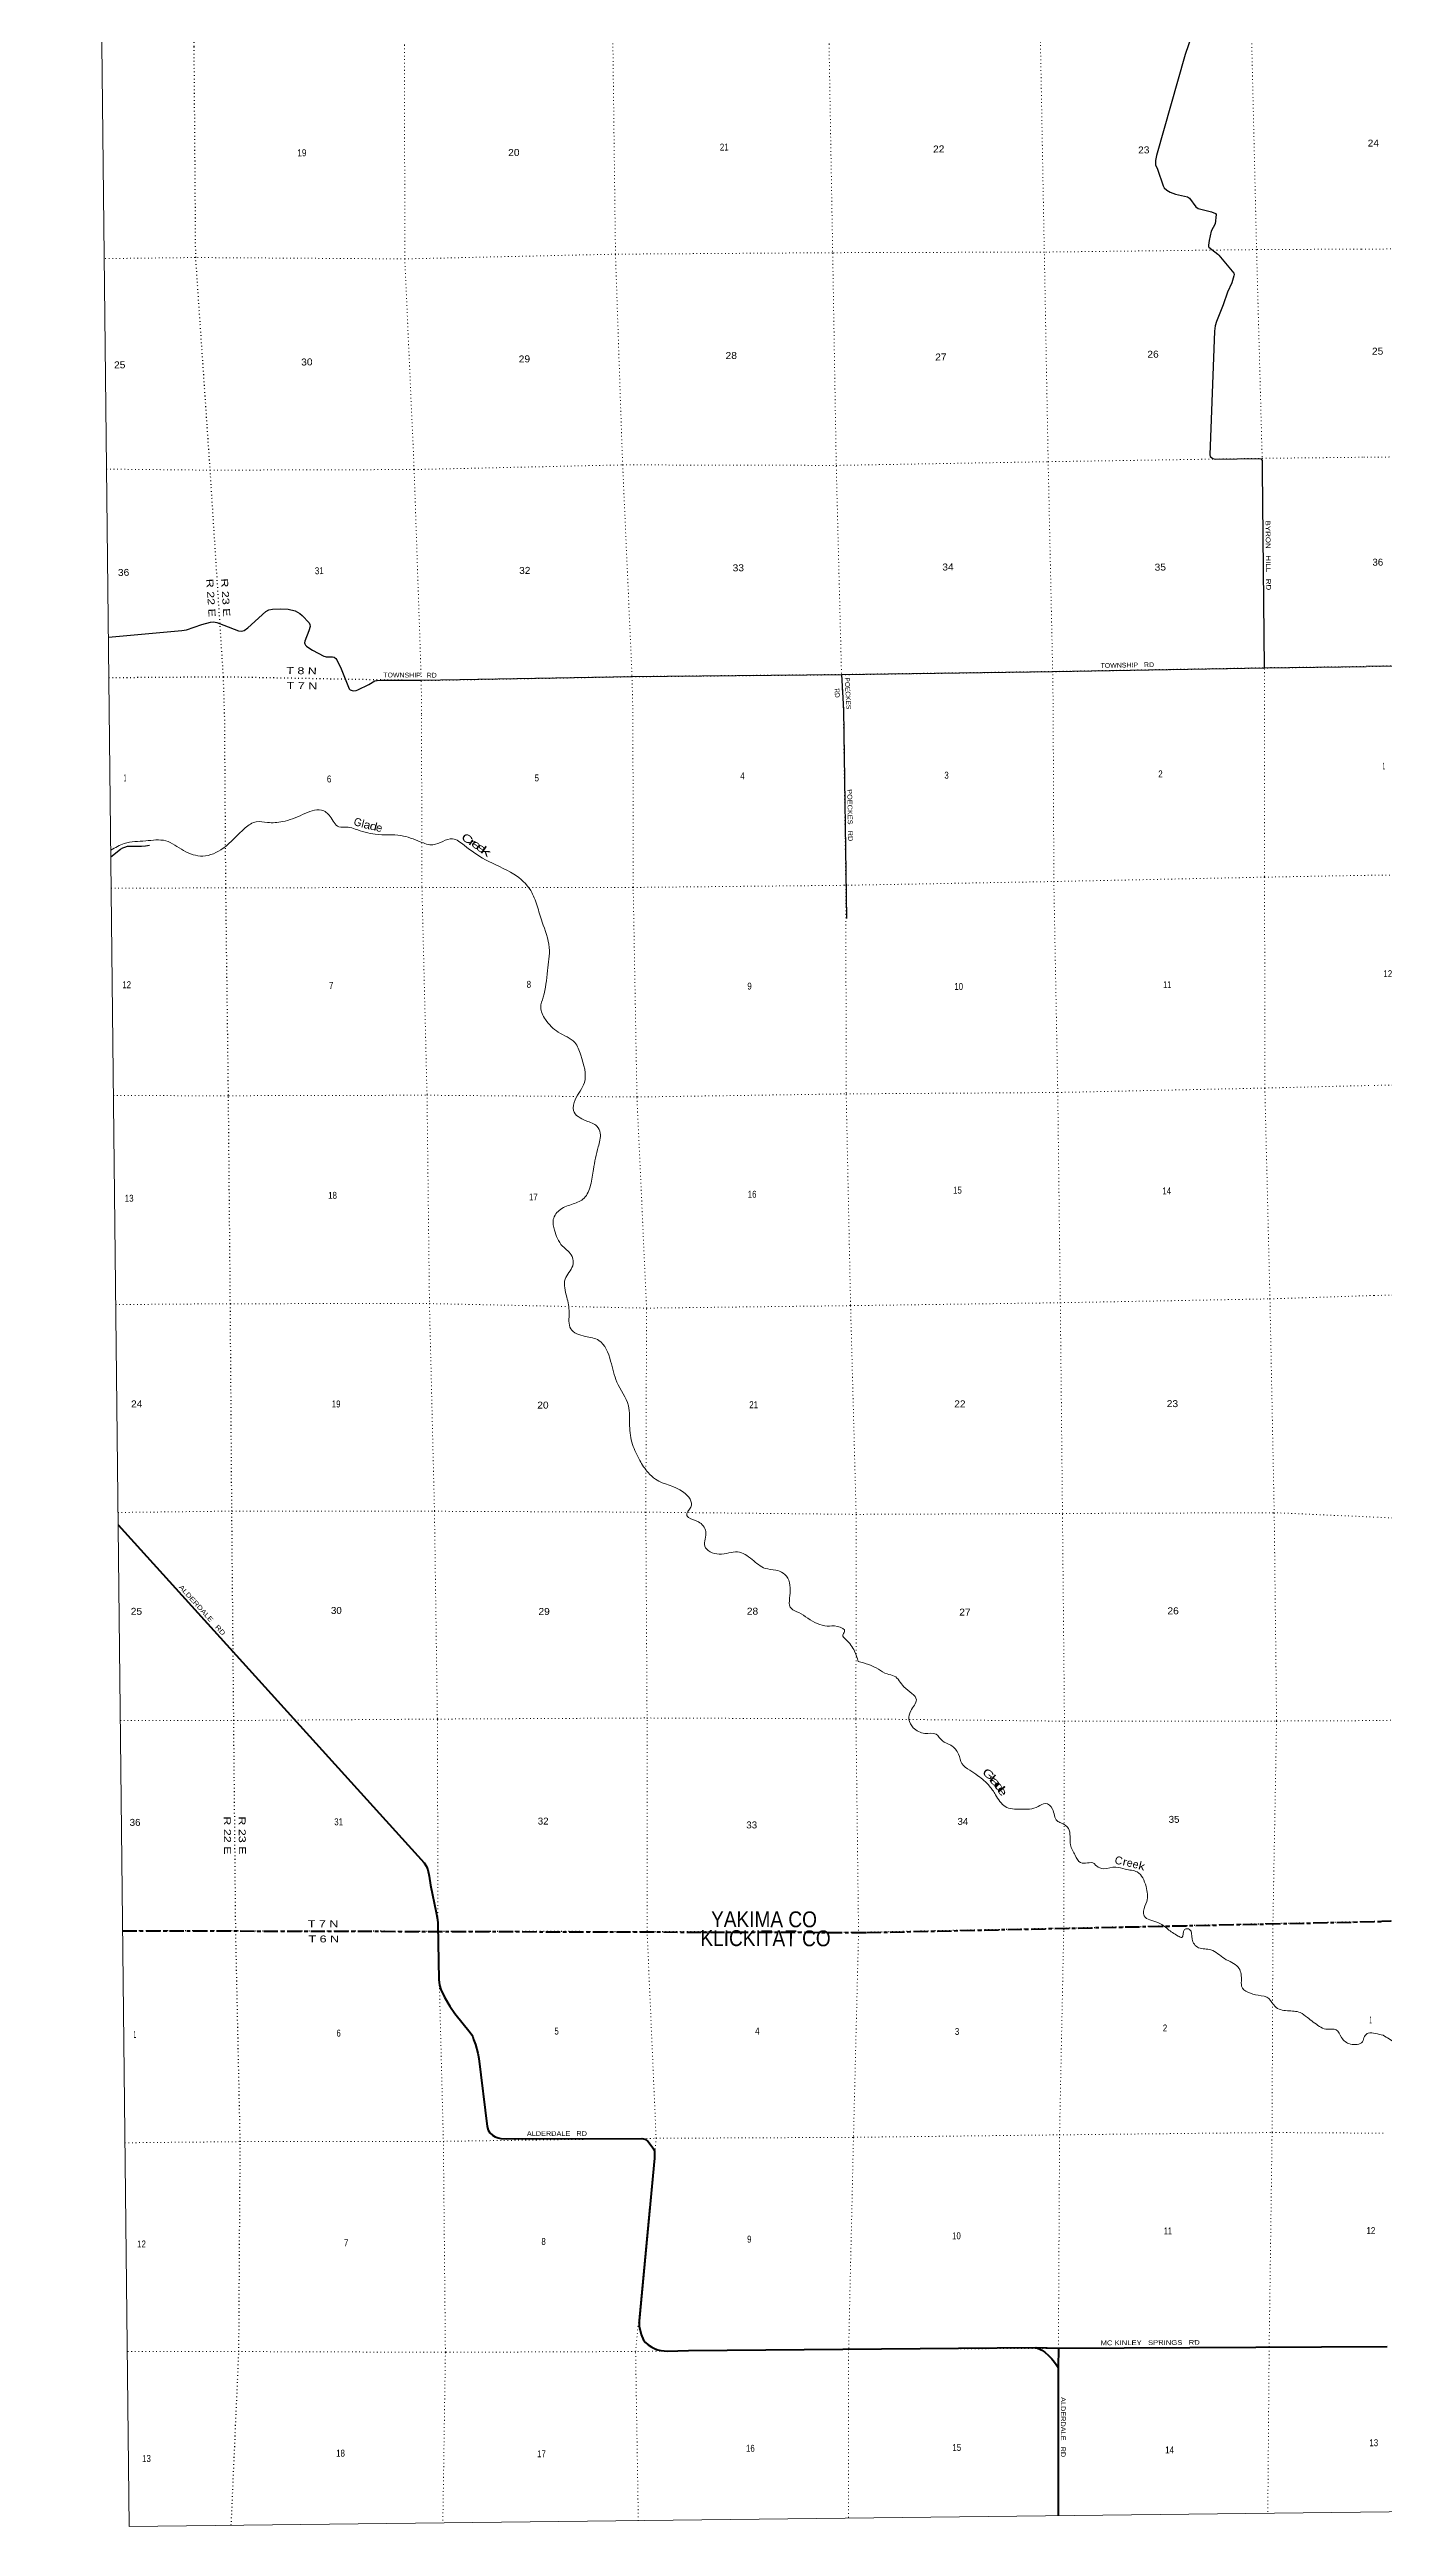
# Model space of a CAD drawing. Header units: feet. Extents: x 245918 to 509309, y -547785 to -360805.
# Drawn here: x 252658 to 286384, y -547785 to -485212 of the extents above; entities that cross this region are included whole.
import ezdxf
from ezdxf.enums import TextEntityAlignment as Align

# ---------------------------------------------------------------- set-up
doc = ezdxf.new("R2010")
doc.units = ezdxf.units.FT
doc.header["$LTSCALE"] = 60
doc.linetypes.add('DOTTED', pattern=[1.5, 0.3, -1.2])
doc.linetypes.add('LONG_DASH_SHORT_DASH', pattern=[9.9, 6, -1.2, 1.5, -1.2])
for name, color, linetype, lineweight in [('11', 7, 'LONG_DASH_SHORT_DASH', 60), ('26', 7, 'Continuous', 40), ('27', 7, 'Continuous', 13), ('29', 7, 'Continuous', 25), ('39', 7, 'Continuous', 13), ('4', 7, 'Continuous', 13), ('6', 7, 'DOTTED', 25), ('7', 7, 'DOTTED', 13)]:
    doc.layers.add(name, color=color, linetype=linetype, lineweight=lineweight)
for name, color, linetype in [('12', 7, 'Continuous'), ('30', 7, 'Continuous'), ('41', 7, 'Continuous')]:
    doc.layers.add(name, color=color, linetype=linetype)

msp = doc.modelspace()

# ---------------------------------------------------------------- linework, layer by layer
at = {"layer": '11'}
msp.add_line((288920.09, -532443.84), (286317.38, -532501.54), dxfattribs=at)
msp.add_lwpolyline([(254504.17, -532734.82), (273299.15, -532779.63), (273303.18, -532781.62), (286317.38, -532501.54)], dxfattribs=at)
at = {"layer": '26'}
for points in [[(254391.38, -522485.16), (262121.7, -531017.44), (262183.41, -531110.97), (262216.05, -531199.61), (262252.29, -531354.25), (262281.33, -531586.84), (262425.87, -532277.32), (262457.33, -532450.23), (262463.86, -532542.63), (262463.86, -532542.63), (262467.83, -532580.57), (262493.51, -533965.25), (262512.11, -534108.49), (262547.21, -534224.15), (262634.76, -534414.53), (262773.22, -534645.01), (262894.55, -534826.91), (263287.55, -535308.82), (263323.52, -535365.21), (263349.04, -535417.14), (263370.97, -535479.12), (263417.95, -535609.46), (263479.47, -535826.12), (263502.9, -535962.99), (263712.67, -537681.55), (263740.69, -537775.49), (263780.32, -537843.13), (263845.6, -537901.45), (263917.32, -537941.55), (263990.14, -537969.1), (264060.08, -537980.76), (264201.37, -537992.05), (267624.84, -537985.13), (267665.37, -537991.26), (267700.34, -538002.93), (267746.97, -538030.92), (267770.1, -538052.56), (267883.57, -538196.56), (267917.15, -538245.53), (267941.85, -538307.85), (267944.13, -538357.98), (267944.52, -538401.9), (267943.36, -538481.47), (267554.63, -542601.6), (267556.96, -542727.78), (267603.59, -542937.73), (267664.2, -543077.69), (267715.49, -543138.34), (267780.73, -543196.63), (267876.38, -543255.88), (267958.94, -543294.62), (268026.7, -543319.68), (268101.29, -543336.77), (268187.57, -543349.74), (268264.13, -543353.86), (268803.18, -543341.32), (277579.08, -543267.6), (277581.1, -543269.6)], [(277579.08, -543267.6), (278146.72, -543282.2), (286450.35, -543242.3)], [(277579.08, -543267.6), (277673.47, -543302.8), (277725.92, -543330.8), (277803.09, -543382.78), (277893.77, -543462.59), (277981.11, -543554.52), (278051.13, -543636.38), (278089.6, -543690.03), (278137.2, -543766.58)], [(278146.72, -543282.2), (278137.2, -543766.58), (278138.85, -547514.9)]]:
    msp.add_lwpolyline(points, dxfattribs=at)
at = {"layer": '29'}
for p, q in [((272667.74, -501000.1), (272713.47, -501892.24)), ((272713.47, -501892.24), (272792.28, -507168.04))]:
    msp.add_line(p, q, dxfattribs=at)
for points in [[(281517.23, -484851.35), (281350.06, -485338.13), (280625.54, -487890.63), (280601.54, -488013.93), (280595.4, -488065.17), (280600.08, -488126.02), (280647.13, -488235.72), (280793.34, -488655.19), (280821.41, -488702), (280882.91, -488768.2), (280966.44, -488814.34), (281104.18, -488865.7), (281406.2, -488931.36), (281461.64, -488965.78), (281622.12, -489187.67), (281677.53, -489226.24), (281879.36, -489278.81), (282014.37, -489315.18), (282112.61, -489352.62), (282134.71, -489379.94), (282109.09, -489613.75), (282006.9, -489800.44), (281955.28, -490036.51), (281934.84, -490155.38), (281937.17, -490189.31), (281947.04, -490208.26), (282171.09, -490378.88), (282195.37, -490405.28), (282574.5, -490858.43), (282582.78, -490892.59), (282575.76, -490927.69), (282524.98, -491104.46), (282421.3, -491341.07), (282304.44, -491659.66), (282140.59, -492080.53), (282103.26, -492193.84), (282089.07, -492326.58), (281969.19, -495451.64), (281983.95, -495490.26), (282009.68, -495520.69), (282044.77, -495544.09), (282107.93, -495558.13), (283221.35, -495540.59), (283258.77, -495549.95), (283279.83, -495568.68), (283296.2, -495596.76), (283296.2, -495634.21), (283296.2, -495840.16), (283347.67, -500829.54)], [(254144.6, -500060.45), (255996.85, -499892.48), (256116.04, -499870.38), (256505.11, -499734.59), (256726.69, -499679.49), (256796.82, -499673.67), (256881.08, -499688.85), (257057.95, -499752.79), (257433.13, -499899.5), (257516.07, -499905.71), (257573.48, -499890.13), (257671.38, -499820.26), (258125.69, -499410.34), (258200.39, -499370.55), (258289.28, -499347.15), (258503.39, -499338.54), (258686.95, -499351.83), (258864.38, -499392.67), (258981.69, -499459.49), (259042.51, -499506.3), (259217.96, -499698.38), (259236.67, -499734.49), (259239.01, -499783.64), (259212.01, -499898.05), (259108.58, -500158.61), (259101, -500196.73), (259108.01, -500222.48), (259124.39, -500255.25), (259149.92, -500283.93), (259182.87, -500309.08), (259303.16, -500386.13), (259589.89, -500536.1), (259622.64, -500545.46), (259649.26, -500550.2), (259777.42, -500550.86), (259807.44, -500550.14), (259847.2, -500561.84), (259892.04, -500597.58), (259917.38, -500632.06), (260024.86, -500855.68), (260226.31, -501360.58), (260256.57, -501389.19), (260303.36, -501407.92), (260347.8, -501412.6), (260400.94, -501400.68), (260448.39, -501384.51), (260727.76, -501249.57), (260877.06, -501164.18), (260937.28, -501148.12), (261039.03, -501142.54), (262057.77, -501146.95), (267372.43, -501050.98), (272664.82, -500999.51), (278002.97, -500926.14), (283348.85, -500830.43), (285924.86, -500797.34)], [(292198.01, -500757.09), (288611.67, -500770.01), (285924.86, -500797.34)], [(254205.64, -505607.11), (254451.53, -505411.54), (254506.43, -505378.56), (254559.04, -505358.31), (254627.85, -505338.06), (254697.81, -505334.24), (254978.41, -505332.87), (255081.16, -505325.91), (255184.77, -505307.83)]]:
    msp.add_lwpolyline(points, dxfattribs=at)
at = {"layer": '39'}
for points in [[(254202.98, -505439.74), (254546.58, -505271.33), (255087.63, -505201.54), (255593.28, -505202.22), (256045.27, -505447.85), (256532.28, -505586.95), (257041.94, -505391.29), (257602.48, -504874.59), (257881.82, -504721.41), (258164.91, -504738.46), (258543.92, -504716.44), (259051.78, -504540.83), (259526.15, -504425.66), (259748.51, -504585.57), (259963.89, -504847.72), (260200.74, -504855.24), (260381.84, -504905.42), (260888.83, -505036.29), (261537.28, -505069.53), (262022.45, -505224.67), (262344.29, -505301.4), (262838.37, -505151.98), (263135, -505315.11), (263668.47, -505680.08), (264388.55, -506045.08), (264814.18, -506459.25), (264974.6, -506840.16), (265105.25, -507253.43), (265282.41, -507896.58), (265236.25, -508481.98), (265130.76, -509152.13), (265067.14, -509405.2), (265186.69, -509714.43), (265511.04, -510035.52), (265929.08, -510297.53), (266078.81, -510614.46), (266170.23, -511310.58), (265937.92, -511745.71), (265896.56, -512016.57), (266212.22, -512273.65), (266488.54, -512412.96), (266570.61, -512588.37), (266519.95, -512931.44), (266401.4, -513501.58), (266325.22, -513899.01), (266164.05, -514227.21), (265884.67, -514376.38), (265567.02, -514511.94), (265385.09, -514772.26), (265411.86, -515034.38), (265616.66, -515438.86), (265860.16, -515702.72), (265874.58, -515934.93), (265683.46, -516277.47), (265726.23, -516729.73), (265784.39, -517117.73), (265824.74, -517529.95), (266193.91, -517722.37), (266534.04, -517822.95), (266834.36, -518344.61), (266992.29, -518873.78), (267283.37, -519473.65), (267312.67, -519982.14), (267387.72, -520452.09), (267570.44, -520854.8), (267780.26, -521161.07), (267970.62, -521331.34), (268674.28, -521660.45), (268860.7, -522033.08), (268756.52, -522244.5), (268799.17, -522294.13), (269057.17, -522407.6), (269236.23, -522650.09), (269211.91, -523016.92), (269573.2, -523223.45), (270042.12, -523164.43), (270407.26, -523354.89), (270738.66, -523581.76), (271003.96, -523625.04), (271193.34, -523699.16), (271372.41, -524137.97), (271399.21, -524598.4), (271586.85, -524698.59), (271815.06, -524842.41), (272302.67, -525039.6), (272565.6, -525046.84), (272745.56, -525181.16), (272696.28, -525267.82), (272769.58, -525371.21), (272995.41, -525673.3), (273088.4, -525936.74)], [(273088.4, -525936.74), (273356.07, -526014.05), (273598.06, -526131.69), (273817.98, -526249.56), (273999.1, -526301.74), (274244.69, -526573.58), (274557.05, -526900.81), (274415.47, -527182.74), (274367.48, -527393.57), (274480.02, -527606.72), (274774.45, -527749.85), (275055.6, -527772.93), (275213.84, -527941.53), (275425.63, -528049.47), (275622.59, -528275.76), (275707.29, -528513.24), (275905.68, -528683.42), (276113.75, -528819.44), (276401.36, -529080.83), (276558.11, -529299.52), (276801.99, -529601.43), (277191.94, -529667.44), (277632.69, -529600.7), (277820.46, -529518.6), (277996.49, -529660.97), (278111.93, -529960.22), (278210.77, -530011.26), (278400.85, -530153.49), (278449.24, -530567.63), (278570.33, -530830.77), (278706.67, -531015.62), (279048.03, -531040.07), (279108.83, -531099.52), (279290.14, -531169.73), (279600.73, -531128.4), (279834.04, -531182.03), (280137.73, -531250.94), (280360.21, -531617.18), (280380.18, -531999.57), (280298.38, -532240.8), (280313.64, -532358.83), (280654.46, -532525.51), (280911.03, -532695.07), (281169.67, -532870.63), (281264.31, -532903.69), (281334.53, -532706.64), (281458.9, -532703.33), (281523.58, -532945.03), (281688.35, -533163.64), (281997.92, -533218.47), (282341.32, -533441.21), (282686.62, -533653.91), (282769.98, -533955.5), (282775.88, -534139.73), (283195.54, -534363.67), (283463.28, -534448.99), (283619.87, -534651.66), (283929.95, -534756.56), (284255.49, -534803.21), (284435.33, -534925.51), (284742.65, -535152.64), (284901.89, -535223.07), (285166.91, -535238.31), (285299.33, -535433.22), (285521.74, -535597.14), (285826.14, -535539.85), (285880.94, -535405.07), (285972.39, -535321.97), (286155.09, -535332.07), (286352.1, -535372.8)], [(286351.58, -535372.69), (286654.41, -535556.1), (286923.59, -535628.46), (287146.95, -535578.88), (287443.52, -535608.62), (287904.19, -535776.62), (288176.81, -536082.12), (288507.66, -536537.52), (288760.2, -536702.6), (288917.27, -536770.61), (289039.02, -536885.38), (289233.88, -536938.75), (289500.83, -536995.07), (289902.48, -537095.6), (290243.07, -537261.38), (290397.84, -537580.7), (290514.5, -537757.87), (290787, -537783.94), (291018.29, -537864.91), (291272.48, -538005.85), (291254.93, -538172.96), (291219.33, -538336.33), (291381.02, -538446.48), (291542.18, -538520.46), (291655.83, -538629.32), (291787.22, -538719.83), (292129.93, -538893.61), (292321.87, -539019.4), (292541.87, -539148.78), (292734.85, -539210.22), (292898.77, -539199.73), (292915.59, -539192.2)]]:
    msp.add_spline(points, degree=3, dxfattribs=at)
at = {"layer": '4'}
msp.add_lwpolyline([(252658.03, -364975.08), (284238.76, -364605.82), (315818.96, -364193.12), (347398.55, -363736.98), (378977.49, -363237.41), (410555.7, -362694.39), (442133.15, -362107.94), (473709.75, -361478.06), (505285.47, -360804.74), (509308.75, -543581.54), (477481.62, -544260.21), (445653.59, -544895.11), (413824.71, -545486.24), (381995.06, -546033.57), (350164.67, -546537.12), (318333.63, -546996.89), (286501.99, -547412.88), (254669.8, -547785.08)], close=True, dxfattribs=at)
msp.add_lwpolyline([(252658.03, -364975.08), (284238.76, -364605.82), (315818.96, -364193.12), (347398.55, -363736.98), (378977.49, -363237.41), (410555.7, -362694.39), (442133.15, -362107.94), (473709.75, -361478.06), (505285.47, -360804.74), (509308.75, -543581.54), (477481.62, -544260.21), (445653.59, -544895.11), (413824.71, -545486.24), (381995.06, -546033.57), (350164.67, -546537.12), (318333.63, -546996.89), (286501.99, -547412.88), (254669.8, -547785.08)], close=True, dxfattribs=at)
at = {"layer": '6'}
for points in [[(257051.11, -501056.89), (256712.68, -495769.88), (256351.72, -490467.47), (256312.14, -485136.58), (256222.5, -479859.33), (256222.43, -479851.57), (256188.5, -474572.65), (256189.35, -474519.34), (256107.21, -471096.07)], [(317694.14, -500509.62), (313219.39, -500556.76), (307900.37, -500620.65), (302631.45, -500666.27), (297356.55, -500719.95), (292198.01, -500757.09), (288613.08, -500773.74), (285924.86, -500797.33)], [(254155.78, -501076.63), (257052.17, -501055.82), (262036.94, -501147.88), (267371.92, -501051.26), (272667.75, -500999.69), (277986.86, -500923.74), (283328.26, -500829.78), (285924.86, -500797.33), (285924.92, -500797.34)], [(257083.02, -502071.51), (257051.11, -501056.89), (257052.28, -501055.95)], [(257249.04, -547756.54), (257441.78, -543366.51), (257475.64, -538063.85), (257362.84, -532741.09), (257312.25, -527424.92), (257263.99, -522137.16), (257226.32, -516903.36), (257178.21, -511629.62), (257112.41, -506392.11), (257083.02, -502071.51)], [(288962.92, -532450.72), (288920.09, -532443.84), (286317.38, -532501.54)], [(286317.38, -532501.54), (283569.49, -532561.2), (278282.83, -532676.29), (273100.47, -532781.32), (267763.06, -532761.71), (262468.46, -532753.74), (257361.7, -532742.23), (254504.17, -532734.82)]]:
    msp.add_lwpolyline(points, dxfattribs=at)
at = {"layer": '7'}
msp.add_line((254097.85, -495812.78), (256715.13, -495837.96), dxfattribs=at)
for points in [[(261470.52, -469161.25), (261538.55, -474534.18), (261589.33, -479775.37), (261625.61, -485098.38), (261633.52, -490501.12), (261869.81, -495823.9), (262049.81, -501170.16), (262055.24, -502015.62)], [(267136.22, -495710.14), (266956, -490381.14), (266890.86, -485080.7), (266860.6, -479773.72), (266875.06, -474568.41), (266907.53, -469109.58)], [(272125.67, -469080.4), (272198.45, -474525.22), (272277.52, -479748.2), (272351.75, -485078.48), (272443.74, -490359.43), (272533.8, -495736.1), (272667.36, -501015.16), (272713.47, -501892.24)], [(278013.66, -501829.08), (278001.85, -500942.82), (277887.44, -495624.98), (277790.19, -490340.83), (277691.72, -485019.44), (277591.27, -479729.72), (277514.25, -474450.33), (277492.97, -473337.82)], [(282849.2, -477276.03), (282884.63, -479676.39), (283028.56, -484972.31), (283152.25, -490264.95), (283293.94, -495538.18), (283348.58, -500855.23), (283356.5, -501764.11)], [(317544.91, -489662.42), (313024.72, -489721.59), (307830.35, -489837.16), (302672, -489926.49), (297325.09, -490044.7), (292022.34, -490164.73), (288343.31, -490241.99), (285794.34, -490254.34)], [(285794.34, -490254.34), (283152.26, -490266.01), (277788.2, -490328.82), (272441.66, -490344.66), (266957.07, -490382.2), (261633.52, -490501.12), (256333.74, -490466.91), (254039.32, -490493.85)], [(256715.13, -495837.96), (261868.74, -495822.85), (267136.78, -495705.25), (272533.1, -495718.12), (277887.44, -495624.98), (283295.01, -495539.24), (285859.43, -495511.95)], [(285859.43, -495511.95), (288478.12, -495486.79), (292163.35, -495455.67), (297410.12, -495394.08), (302646.87, -495336.55), (307823.45, -495291.31), (313140.62, -495267.57), (317620.68, -495168.89)], [(267137.84, -495704.18), (267374.05, -501051.26), (267396.12, -501954.41)], [(278138.85, -547514.9), (278146.72, -543282.2), (278175.29, -537891.97), (278280.7, -532718.76), (278298.84, -527448.33), (278248.92, -522194.63), (278194.38, -516880.89), (278129.72, -511559.24), (278030.95, -506237.95), (278013.66, -501829.08)], [(283356.5, -501764.11), (283355.08, -506119.8), (283361.62, -511448.07), (283490.52, -516773.04), (283598.26, -522186.38), (283658.19, -527437.97), (283564.56, -532587.01), (283544.18, -537833.43), (283471.01, -543255.88), (283435.91, -547450.62)], [(262055.24, -502015.62), (262066.4, -506378.01), (262194.29, -511604.84), (262256.59, -516892.46), (262382.69, -522139.35), (262456.82, -527406.81), (262473.02, -532750.32), (262608.27, -538055.88), (262658.97, -543385.69), (262594.14, -547696.51)], [(267532.92, -547639.93), (267464.41, -543365.14), (267982.99, -537979.26), (267754.66, -532741.46), (267753.83, -527383.09), (267722.44, -522175.27), (267741.63, -517006.98), (267498.26, -511673.19), (267403.76, -506375.89), (267396.12, -501954.41)], [(272713.47, -501892.24), (272775.23, -506329.79), (272784.81, -511607.51), (272895.8, -516946.7), (273036.18, -522217.47), (273031.19, -527399.63), (273096.93, -532779.95), (272968.98, -537954.8), (272846.97, -543309.43), (272841.35, -547577.96)], [(254214.32, -506396.59), (257112.41, -506392.11), (262066.4, -506378.01), (267403.8, -506379.9), (272734.6, -506325.77), (278028.87, -506229.96), (283355.08, -506119.8), (285990.17, -506072.39)], [(317770.25, -506042.3), (313246.74, -506098.4), (308000.33, -506196.6), (302567.38, -506151.24), (297362.63, -506112.52), (292184.6, -506077.93), (288679.04, -506061.63), (285990.17, -506072.39)], [(254272.01, -511638.2), (257186.36, -511641.55), (262192.53, -511628.9), (267507.26, -511673.19), (272782.68, -511595.51), (278129.72, -511559.24), (283361.62, -511448.07), (286055.9, -511381.37)], [(317844.07, -511408.8), (313250.24, -511461.54), (308102.37, -511523.12), (302623.29, -511609.67), (297420.06, -511631.82), (292285.56, -511332.93), (288748.15, -511341.42), (286055.9, -511381.37)], [(254330.11, -516917.93), (257226.24, -516895.35), (262256.59, -516892.46), (267741.63, -517006.98), (272893.77, -516944.72), (278200.3, -516870.81), (283490.52, -516773.04), (286123.11, -516688.37)], [(286123.11, -516688.37), (288772.11, -516624.74), (292328.26, -516641.02), (297469.78, -516628.56), (302675.06, -516703.46), (308189.42, -516842.08), (313409.62, -516794.44), (317918.59, -516825.8)], [(254387.91, -522169.97), (257272, -522135.07), (262382.69, -522139.35), (267718.29, -522161.29), (273036.18, -522217.47), (278248.92, -522194.63), (283580.08, -522174.55), (286190.94, -522289.24)], [(317990.05, -522020.89), (313564.34, -521964.39), (308323.38, -522081.71), (302683.77, -522193.73), (297526.36, -522305.5), (292373.04, -522410.23), (288828.53, -522423.98), (286190.94, -522289.24)], [(254445.71, -527421.81), (257312.25, -527424.92), (262456.64, -527388.78), (267747.58, -527361.12), (273031.02, -527383.61), (278294.76, -527442.36), (283658.19, -527437.97), (286254.55, -527426.52)], [(286254.55, -527426.52), (288871.6, -527360.11), (292451.57, -527460.18), (297623.25, -527572.09), (302840.19, -527488.01), (308415.15, -527394.54), (313698.13, -527353.15), (318062.8, -527308.82)], [(254563.14, -538092.59), (257475.64, -538063.85), (262608.27, -538055.88), (267982.99, -537979.26), (272968.98, -537954.8), (278175.29, -537891.97), (283544.18, -537833.43), (286383.6, -537851.03)], [(286450.35, -543242.3), (283469.44, -543258.71), (278120.31, -543286.99), (272848.11, -543307.15), (267464.41, -543365.14), (262658.97, -543385.69), (257441.78, -543366.51), (254621.13, -543362.72)]]:
    msp.add_lwpolyline(points, dxfattribs=at)

# ---------------------------------------------------------------- texts
at = {"layer": '12', "width": 0.9}
for s, p in [('YAKIMA CO', (269370.52, -532641.94)), ('KLICKITAT CO', (269101.51, -533120.62))]:
    msp.add_text(s, height=400, rotation=359.863, dxfattribs=at).set_placement(p)
at = {"layer": '27'}
for s, rotation, width, p in [('ALDERDALE   RD', 312.177, 1.25, (255917.23, -524065.05)), ('ALDERDALE   RD', 0.116, 1.15, (264717.4, -537921.01)), ('MC KINLEY   SPRINGS   RD', 0.275, 1.2, (279212.63, -543207.08)), ('ALDERDALE   RD', 270.025, 1.15, (278207.53, -544516.97))]:
    msp.add_text(s, height=120, rotation=rotation, dxfattribs=dict(at, width=width)).set_placement(p)
at = {"layer": '30'}
for s, rotation, width, p in [('BYRON   HILL   RD', 270.591, 1.25, (283379.32, -497111.51)), ('TOWNSHIP   RD', 359.752, 1.1, (261088.19, -501072.34)), ('TOWNSHIP   RD', 1.026, 1.1, (279210.14, -500834.52)), ('RD', 273.009, 0.85, (272489.53, -501353.71)), ('POECKES   RD', 270.856, 1.15, (272813.47, -503899.72))]:
    msp.add_text(s, height=120, rotation=rotation, dxfattribs=dict(at, width=width)).set_placement(p)
msp.add_text('POECKES', height=120, rotation=273.009, dxfattribs=at).set_placement((272748.71, -501080.26))
at = {"layer": '41'}
for s, rotation, width, p in [('G', 344.575, 0.95, (260421.84, -504827.64)), ('a', 345.826, 1.15, (260659.71, -504893.6)), ('d', 345.826, 1.25, (260819.83, -504930.32)), ('e', 344.968, 1.05, (260964.61, -504966.18)), ('C', 327.844, 1.4, (263156.89, -505229.98)), ('r', 325.476, 1.8, (263286.26, -505318.43)), ('e', 325.476, 1.65, (263389.15, -505381.08)), ('e', 325.476, 1.65, (263506.61, -505464.75)), ('k', 325.769, 1.85, (263626.88, -505552.17)), ('G', 322.488, 1.4, (276319.81, -528856.55)), ('l', 319.281, 1.65, (276419.42, -528957.07)), ('a', 313.604, 2.1, (276488.52, -529047.25)), ('d', 308.257, 1.95, (276576.07, -529154.4)), ('e', 305.006, 1.65, (276647.49, -529265.01)), ('r', 347.356, 1.15, (279805.37, -531090.75)), ('k', 346.372, 1.2, (280229.05, -531198.19))]:
    msp.add_text(s, height=200, rotation=rotation, dxfattribs=dict(at, width=width)).set_placement(p, align=Align.CENTER)
for s, rotation, p in [('l', 345.226, (260549.53, -504866.15)), ('C', 347.069, (279647.97, -531057.23)), ('e', 347.356, (279930.31, -531117.25)), ('e', 347.075, (280077.69, -531153.75))]:
    msp.add_text(s, height=200, rotation=rotation, dxfattribs=at).set_placement(p, align=Align.CENTER)
at = {"layer": '6', "width": 1.35}
for s, rotation, p in [('R 22 E', 273.663, (256618.29, -498587.92)), ('R 23 E', 273.663, (256989.68, -498578.89)), ('T 8 N', 358.942, (258637.48, -500985.08)), ('T 7 N', 358.942, (258648.4, -501363.03)), ('R 22 E', 270.545, (257060.28, -529846.61)), ('R 23 E', 270.545, (257434.92, -529847.41)), ('T 7 N', 359.863, (259182.39, -532645.97)), ('T 6 N', 359.863, (259199.73, -533030.16))]:
    msp.add_text(s, height=175, rotation=rotation, dxfattribs=at).set_placement(p)
at = {"layer": '7'}
for s, height, rotation, width, p in [('19', 175.4, 1.001, 0.9, (258916.83, -487910.63)), ('20', 175.4, 1, 1.1, (264246.49, -487903.92)), ('21', 175.4, 1.002, 0.85, (269594.17, -487766.16)), ('22', 175.4, 0.998, 1.1, (274980.98, -487814.33)), ('23', 175.4, 1, 1.1, (280160.73, -487838.96)), ('24', 175, 0.234, 1.1, (285959.5, -487663.3)), ('30', 175.4, 0.999, 1.1, (259017.37, -493194.78)), ('29', 175.4, 0.998, 1.1, (264513.55, -493118.41)), ('28', 175.4, 1, 1.1, (269739.19, -493031.98)), ('27', 175.4, 1, 1.1, (275035.48, -493068.53)), ('26', 175.4, 1, 1.1, (280393.9, -492999.77)), ('25', 175, 0.234, 1.1, (286068, -492921.19)), ('25', 175.4, 0.998, 1.1, (254289.01, -493267.55)), ('36', 175, 0.234, 1.05, (286079.33, -498251.3)), ('36', 175.4, 0.999, 1.1, (254386.81, -498511.74)), ('31', 175.4, 1.001, 0.85, (259363.59, -498468.1)), ('32', 175.4, 0.999, 1.1, (264523.68, -498461.42)), ('33', 175.4, 0.999, 1.1, (269917.33, -498395.12)), ('34', 175.4, 0.999, 1.1, (275213.83, -498373.73)), ('35', 175.4, 0.999, 1.1, (280577.9, -498376.89))]:
    msp.add_text(s, height=height, rotation=rotation, dxfattribs=dict(at, width=width)).set_placement(p)
for s, width, p in [('1', 0.4, (254531.01, -503699.85)), ('6', 0.85, (259666.44, -503726.71)), ('5', 0.85, (264911.48, -503701.48)), ('4', 0.85, (270108.93, -503650.25)), ('3', 0.85, (275265.2, -503631.78)), ('2', 0.85, (280670.13, -503599.69)), ('1', 0.4, (286334.36, -503400.01)), ('12', 0.85, (286357.69, -508645.65)), ('12', 0.85, (254495.96, -508924.65)), ('7', 0.85, (259719.15, -508944.16)), ('8', 0.85, (264712.79, -508915.22)), ('9', 0.85, (270287.58, -508959.61)), ('10', 0.85, (275515.86, -508967.5)), ('11', 0.65, (280794.28, -508923.56)), ('13', 0.85, (254559.92, -514319.22)), ('18', 0.85, (259697.66, -514245.54)), ('17', 0.85, (264770.15, -514287.53)), ('16', 0.85, (270297.07, -514217.75)), ('15', 0.85, (275485.5, -514114.1)), ('14', 0.85, (280771.5, -514132.04)), ('24', 1.1, (254717.21, -519514.69)), ('19', 0.85, (259787.82, -519515.63)), ('22', 1.1, (275513.91, -519513.68)), ('23', 1.1, (280883.88, -519507.55)), ('20', 1.1, (264980.28, -519544.46)), ('21', 0.85, (270336.72, -519534.74)), ('25', 1.1, (254709.65, -524754.02)), ('30', 1.05, (259767.7, -524731.01)), ('29', 1.1, (265009.92, -524757.72)), ('28', 1.1, (270274.48, -524750.19)), ('27', 1.1, (275642.55, -524772.89)), ('26', 1.1, (280900.2, -524741.49)), ('36', 1.05, (254681.86, -530085.63)), ('31', 0.85, (259850.58, -530071.76)), ('32', 1.05, (264992.43, -530053.2)), ('33', 1.05, (270261.14, -530150.78)), ('34', 1.05, (275596.18, -530060.69)), ('35', 1.05, (280930.76, -530009.37)), ('1', 0.4, (286002.98, -535075.4)), ('1', 0.4, (254780.03, -535442.09)), ('6', 0.85, (259906.42, -535409.16)), ('5', 0.85, (265412.41, -535357.88)), ('4', 0.85, (270483.76, -535357.62)), ('3', 0.85, (275531.1, -535366.4)), ('2', 0.85, (280784.01, -535279.9)), ('12', 0.85, (254871.11, -540736.3)), ('7', 0.85, (260095.84, -540707.9)), ('8', 0.85, (265085.18, -540672.76)), ('9', 0.85, (270280.89, -540613.97)), ('10', 0.85, (275460.15, -540529.65)), ('11', 0.65, (280811.59, -540406.19)), ('12', 0.85, (285930.11, -540398.04)), ('13', 0.85, (286002.98, -545757.14)), ('13', 0.85, (254996.97, -546155.45)), ('18', 0.85, (259899.43, -546022.27)), ('17', 0.85, (264975.71, -546036.26)), ('16', 0.85, (270253.39, -545897.78)), ('15', 0.85, (275468.16, -545876.92)), ('14', 0.85, (280843.71, -545938.92))]:
    msp.add_text(s, height=175, dxfattribs=dict(at, width=width)).set_placement(p)

doc.saveas('drawing.dxf')
